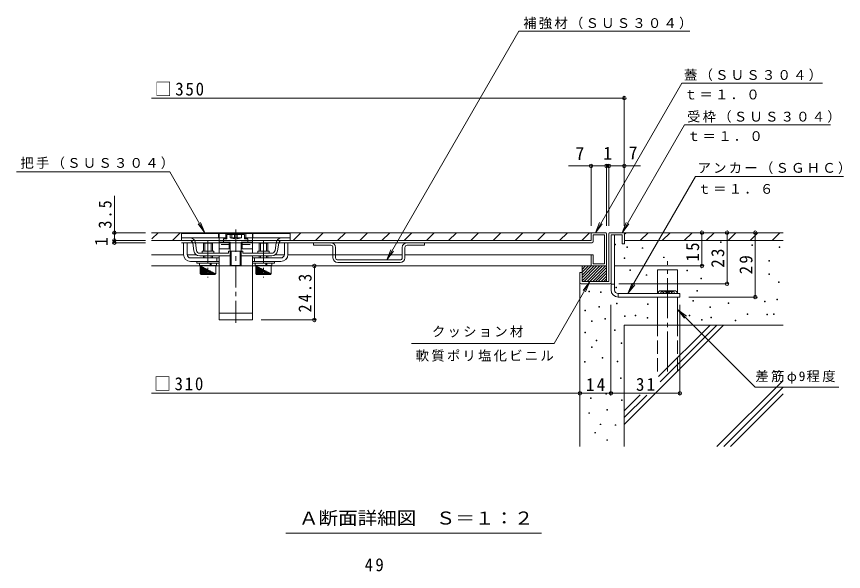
# Model space of a CAD drawing. Units: millimetres at full size; some dimension numbers follow another scale. Extents: x -369 to 356, y -273 to 262.
# Drawn here: x -16.7 to 355.7, y -21.3 to 228.4 of the extents above; entities that cross this region are included whole.
import ezdxf
from ezdxf.enums import TextEntityAlignment as Align

# ---------------------------------------------------------------- set-up
doc = ezdxf.new("R2010")
doc.units = ezdxf.units.MM
doc.header["$LTSCALE"] = 2
doc.header["$PDMODE"] = 32
doc.header["$PDSIZE"] = 1.6
for name, pattern in [('CHAIN1', [8, 5, -1, 1, -1]), ('CHAIN2', [12, 9, -1, 1, -1]), ('DASHED1', [1.8, 1.2, -0.6]), ('DASHED2', [3, 2, -1]), ('DASHED3', [4, 3, -1])]:
    doc.linetypes.add(name, pattern=pattern)
for name, color, linetype, lineweight in [('D-1', 2, 'Continuous', 9), ('D-2', 3, 'Continuous', 9), ('D-4', 7, 'Continuous', 9), ('D-5', 7, 'Continuous', 9), ('D-6', 7, 'Continuous', 9)]:
    doc.layers.add(name, color=color, linetype=linetype, lineweight=lineweight)
doc.styles.add('ＭＳ ゴシック', font='')
doc.styles.get('ＭＳ ゴシック').set_extended_font_data('MS Gothic')

msp = doc.modelspace()

# ---------------------------------------------------------------- linework, layer by layer
at = {"layer": 'D-1'}
for p, q in [((249.988, 130.643), (249.988, 109.143)), ((250.483, 131.143), (256.488, 131.143)), ((256.988, 130.643), (256.988, 126.143)), ((250.988, 130.143), (255.988, 130.143)), ((250.988, 108.643), (250.988, 130.143)), ((252.588, 105.355), (252.588, 130.143)), ((255.988, 130.143), (255.988, 126.143)), ((255.988, 126.143), (256.988, 126.143)), ((237.988, 109.491), (244.64, 116.143)), ((237.988, 115.855), (238.276, 116.143)), ((237.988, 113.309), (240.822, 116.143)), ((237.988, 112.037), (242.094, 116.143)), ((237.988, 110.764), (243.367, 116.143)), ((237.988, 116.143), (248.988, 116.143)), ((237.988, 113.143), (237.988, 116.143)), ((237.989, 114.584), (239.549, 116.143)), ((238.913, 109.143), (245.913, 116.143)), ((240.186, 109.143), (247.186, 116.143)), ((241.458, 109.143), (248.458, 116.143)), ((248.988, 109.143), (248.988, 116.143)), ((236.988, 108.643), (236.988, 113.143)), ((237.988, 113.143), (236.988, 113.143)), ((237.988, 113.143), (237.988, 109.143)), ((242.731, 109.143), (248.988, 115.4)), ((244.004, 109.143), (248.988, 114.127)), ((245.277, 109.143), (248.988, 112.854)), ((237.488, 108.143), (250.488, 108.143)), ((237.988, 109.143), (249.988, 109.143)), ((246.55, 109.143), (248.988, 111.581)), ((247.822, 109.143), (248.988, 110.309)), ((250.988, 108.637), (250.988, 105.355)), ((250.988, 107.955), (252.588, 107.955)), ((254.188, 103.755), (254.188, 102.155)), ((254.188, 103.755), (281.988, 103.755)), ((254.188, 102.155), (281.988, 102.155)), ((281.988, 102.155), (281.988, 103.755))]:
    msp.add_line(p, q, dxfattribs=at)
for centre, radius, start, end in [((250.488, 130.643), 0.5, 90, 180), ((256.488, 130.643), 0.5, 0, 90), ((237.488, 108.643), 0.5, 180, 270), ((250.488, 108.643), 0.5, 270, 0), ((254.188, 105.355), 3.2, 180, 270), ((254.188, 105.355), 1.6, 180, 270)]:
    msp.add_arc(centre, radius, start, end, dxfattribs=at)
at = {"layer": 'D-2'}
for p, q in [((248.488, 131.143), (44.019, 131.143)), ((44.254, 128.369), (47.028, 131.143)), ((53.528, 127.643), (57.028, 131.143)), ((74.238, 130.843), (74.238, 128.843)), ((77.488, 130.843), (77.488, 128.843)), ((78.188, 130.343), (77.988, 130.143)), ((85.788, 130.343), (78.188, 130.343)), ((79.438, 130.343), (79.438, 128.843)), ((80.223, 130.343), (80.223, 128.843)), ((81.388, 130.343), (81.388, 128.357)), ((82.588, 130.343), (82.588, 128.357)), ((84.538, 130.343), (84.538, 128.843)), ((85.788, 130.343), (85.988, 130.143)), ((86.488, 130.843), (86.488, 128.843)), ((89.738, 130.843), (89.738, 128.843)), ((106.488, 130.843), (89.738, 130.843)), ((106.488, 128.843), (106.488, 130.843)), ((107.847, 127.643), (111.347, 131.143)), ((117.847, 127.643), (121.347, 131.143)), ((127.847, 127.643), (131.347, 131.143)), ((137.847, 127.643), (141.347, 131.143)), ((147.847, 127.643), (151.347, 131.143)), ((157.847, 127.643), (161.347, 131.143)), ((167.847, 127.643), (171.347, 131.143)), ((177.847, 127.643), (181.347, 131.143)), ((187.847, 127.643), (191.347, 131.143)), ((197.847, 127.643), (201.347, 131.143)), ((207.847, 127.643), (211.347, 131.143)), ((217.847, 127.643), (221.347, 131.143)), ((227.847, 127.643), (231.347, 131.143)), ((237.847, 127.643), (241.347, 131.143)), ((241.988, 130.643), (241.988, 127.643)), ((248.988, 130.643), (248.988, 116.643)), ((237.829, 127.643), (44.019, 127.643)), ((74.238, 128.843), (57.488, 128.843)), ((57.488, 128.843), (57.488, 127.643)), ((57.488, 126.643), (236.415, 126.643)), ((58.488, 121.343), (58.488, 126.643)), ((60.088, 121.343), (60.088, 126.643)), ((77.988, 128.843), (74.488, 128.843)), ((74.488, 128.843), (74.488, 121.843)), ((74.488, 126.843), (76.488, 126.843)), ((76.488, 128.343), (76.488, 126.843)), ((77.988, 128.343), (76.488, 128.343)), ((79.488, 126.843), (76.488, 126.843)), ((77.988, 128.343), (77.988, 130.143)), ((79.03, 126.843), (79.03, 123.843)), ((79.438, 128.843), (81.388, 128.357)), ((79.438, 128.843), (81.388, 128.843)), ((79.488, 126.843), (79.488, 116.343)), ((84.538, 128.843), (82.588, 128.357)), ((82.588, 128.843), (84.538, 128.843)), ((84.488, 126.843), (87.488, 126.843)), ((84.946, 126.843), (84.946, 123.843)), ((85.988, 128.343), (85.988, 130.143)), ((87.488, 128.343), (85.988, 128.343)), ((87.488, 128.343), (87.488, 126.843)), ((89.488, 126.843), (87.488, 126.843)), ((89.488, 128.843), (89.488, 121.843)), ((106.488, 128.843), (89.738, 128.843)), ((103.888, 121.343), (103.888, 126.643)), ((105.488, 121.343), (105.488, 126.643)), ((106.488, 128.843), (106.488, 127.643)), ((116.988, 125.443), (116.988, 126.643)), ((166.988, 125.443), (166.988, 126.643)), ((242.488, 126.643), (236.415, 126.643)), ((241.988, 127.643), (237.829, 127.643)), ((247.988, 130.143), (242.988, 130.143)), ((242.988, 127.143), (242.988, 130.143)), ((247.988, 117.143), (247.988, 130.143)), ((62.631, 126.355), (63.116, 122.961)), ((64.304, 123.131), (63.819, 126.525)), ((67.487, 126.343), (67.487, 122.843)), ((71.488, 126.343), (67.487, 126.343)), ((68.088, 126.343), (68.088, 122.843)), ((70.887, 126.343), (70.887, 122.843)), ((71.488, 126.343), (71.488, 122.843)), ((74.488, 123.843), (79.488, 123.843)), ((89.488, 123.843), (84.488, 123.843)), ((92.488, 126.343), (92.488, 122.843)), ((92.488, 126.343), (96.488, 126.343)), ((93.088, 126.343), (93.088, 122.843)), ((95.888, 126.343), (95.888, 122.843)), ((96.488, 126.343), (96.488, 122.843)), ((99.672, 123.131), (100.157, 126.525)), ((101.344, 126.355), (100.86, 122.961)), ((124.788, 125.443), (116.988, 125.443)), ((125.788, 124.443), (125.788, 119.843)), ((126.988, 124.443), (126.988, 119.843)), ((156.988, 124.443), (156.988, 119.843)), ((158.188, 119.843), (158.188, 124.443)), ((159.188, 125.443), (166.988, 125.443)), ((58.488, 121.143), (44.019, 121.143)), ((64.223, 121.143), (60.088, 121.143)), ((61.688, 119.743), (74.488, 119.743)), ((65.789, 121.843), (78.788, 121.843)), ((79.488, 120.643), (65.789, 120.643)), ((66.888, 122.843), (66.888, 121.843)), ((66.888, 122.843), (72.088, 122.843)), ((67.487, 120.643), (67.487, 119.743)), ((68.088, 120.643), (68.088, 119.743)), ((70.887, 120.643), (70.887, 119.743)), ((71.488, 120.643), (71.488, 119.743)), ((72.088, 122.843), (72.088, 121.843)), ((73.488, 119.743), (73.488, 118.143)), ((74.488, 120.643), (74.488, 91.843)), ((78.788, 121.843), (78.788, 122.843)), ((85.188, 122.843), (78.788, 122.843)), ((79.288, 122.843), (79.988, 122.143)), ((84.488, 122.843), (79.488, 122.843)), ((79.488, 122.643), (79.488, 120.777)), ((79.988, 122.843), (79.988, 116.343)), ((79.988, 121.643), (79.988, 122.143)), ((84.688, 122.843), (83.988, 122.143)), ((83.988, 122.843), (83.988, 116.343)), ((83.988, 121.643), (83.988, 122.143)), ((84.488, 122.643), (84.488, 120.777)), ((98.187, 120.643), (84.488, 120.643)), ((85.188, 121.843), (85.188, 122.843)), ((98.187, 121.843), (85.188, 121.843)), ((89.488, 120.643), (89.488, 91.843)), ((89.488, 119.743), (102.288, 119.743)), ((90.488, 119.743), (90.488, 118.143)), ((91.888, 122.843), (91.888, 121.843)), ((97.088, 122.843), (91.888, 122.843)), ((92.488, 120.643), (92.488, 119.743)), ((93.088, 120.643), (93.088, 119.743)), ((95.888, 120.643), (95.888, 119.743)), ((96.488, 120.643), (96.488, 119.743)), ((97.088, 122.843), (97.088, 121.843)), ((103.888, 121.143), (99.752, 121.143)), ((156.988, 121.143), (105.481, 121.143)), ((240.481, 121.143), (158.188, 121.143)), ((241.988, 121.143), (240.481, 121.143)), ((241.988, 116.643), (241.988, 121.143)), ((241.988, 121.143), (242.988, 121.143)), ((216.738, 116.143), (44.019, 116.143)), ((61.688, 118.143), (74.488, 118.143)), ((64.488, 118.143), (64.488, 117.343)), ((74.488, 117.343), (64.488, 117.343)), ((65.688, 117.343), (65.688, 116.343)), ((73.288, 116.343), (65.688, 116.343)), ((66.288, 112.743), (66.288, 116.189)), ((66.688, 112.743), (66.688, 115.983)), ((67.088, 112.743), (67.088, 115.778)), ((67.488, 112.743), (67.488, 115.572)), ((70.488, 117.343), (70.488, 116.344)), ((70.988, 117.343), (70.988, 116.344)), ((72.988, 112.743), (72.988, 116.343)), ((73.288, 117.343), (73.288, 116.343)), ((89.488, 118.143), (102.288, 118.143)), ((89.488, 117.343), (99.488, 117.343)), ((90.688, 117.343), (90.688, 116.343)), ((91.288, 112.743), (91.288, 116.189)), ((91.688, 112.743), (91.688, 115.983)), ((92.088, 112.743), (92.088, 115.778)), ((92.488, 112.743), (92.488, 115.572)), ((95.487, 117.343), (95.487, 116.344)), ((95.988, 117.343), (95.988, 116.344)), ((99.488, 118.143), (99.488, 117.343)), ((127.988, 118.843), (155.988, 118.843)), ((155.988, 117.643), (127.988, 117.643)), ((242.488, 116.143), (216.738, 116.143)), ((242.488, 116.143), (248.458, 116.143)), ((65.988, 112.743), (72.988, 112.743)), ((72.588, 112.343), (66.388, 112.343)), ((67.888, 112.743), (67.888, 115.366)), ((68.288, 112.743), (68.288, 115.161)), ((68.688, 112.743), (68.688, 114.955)), ((69.088, 112.743), (69.088, 114.749)), ((69.888, 112.743), (69.888, 114.338)), ((70.288, 112.743), (70.288, 114.132)), ((70.688, 112.743), (70.688, 113.926)), ((71.088, 112.743), (71.088, 113.721)), ((71.488, 112.743), (71.488, 113.515)), ((71.888, 112.743), (71.888, 113.309)), ((72.288, 112.743), (72.288, 113.103)), ((72.588, 112.343), (72.988, 112.743)), ((72.688, 112.743), (72.688, 112.898)), ((90.988, 112.743), (97.988, 112.743)), ((97.588, 112.343), (91.388, 112.343)), ((92.888, 112.743), (92.888, 115.366)), ((93.288, 112.743), (93.288, 115.161)), ((93.688, 112.743), (93.688, 114.955)), ((94.088, 112.743), (94.088, 114.749)), ((94.888, 112.743), (94.888, 114.338)), ((95.288, 112.743), (95.288, 114.132)), ((95.688, 112.743), (95.688, 113.926)), ((96.088, 112.743), (96.088, 113.721)), ((96.488, 112.743), (96.488, 113.515)), ((96.888, 112.743), (96.888, 113.309)), ((97.288, 112.743), (97.288, 113.103)), ((97.688, 112.743), (97.688, 112.898)), ((74.488, 94.843), (89.488, 94.843)), ((89.488, 91.843), (74.488, 91.843))]:
    msp.add_line(p, q, dxfattribs=at)
at = {"layer": 'D-2', "linetype": 'CHAIN1'}
for p, q in [((81.988, 132.507), (81.988, 89.935)), ((69.488, 127.246), (69.488, 110.922)), ((94.488, 127.246), (94.488, 110.922))]:
    msp.add_line(p, q, dxfattribs=at)
at = {"layer": 'D-2', "linetype": 'DASHED1'}
msp.add_line((81.388, 128.843), (82.588, 128.843), dxfattribs=at)
at = {"layer": 'D-2', "linetype": 'DASHED2'}
for p, q in [((79.488, 125.843), (74.488, 125.843)), ((84.488, 125.843), (89.488, 125.843))]:
    msp.add_line(p, q, dxfattribs=at)
at = {"layer": 'D-2'}
for points in [[(74.238, 130.843), (57.488, 130.843), (57.488, 128.843)], [(89.488, 130.843), (74.488, 130.843), (74.488, 128.843)], [(89.488, 130.843), (89.488, 128.843), (85.988, 128.843)], [(84.488, 126.843), (84.488, 116.343), (79.488, 116.343)], [(247.988, 117.143), (242.988, 117.143), (242.988, 121.143)], [(66.388, 112.343), (65.988, 112.743), (65.988, 116.343)], [(98.288, 117.343), (98.288, 116.343), (90.688, 116.343)], [(91.388, 112.343), (90.988, 112.743), (90.988, 116.343)], [(97.588, 112.343), (97.988, 112.743), (97.988, 116.343)]]:
    msp.add_lwpolyline(points, dxfattribs=at)
for centre, radius, start, end in [((242.488, 130.643), 0.5, 90, 180), ((248.488, 130.643), 0.5, 0, 90), ((61.146, 126.143), 2.7, 8.13051, 90), ((61.146, 126.143), 1.5, 8.13051, 90), ((102.829, 126.143), 2.7, 90, 171.86949), ((102.829, 126.143), 1.5, 90, 171.86949), ((124.788, 124.443), 2.2, 0, 90), ((159.188, 124.443), 2.2, 90, 180), ((242.488, 127.143), 0.5, 270, 0), ((65.789, 123.343), 2.7, 188.13051, 270), ((65.789, 123.343), 1.5, 188.13051, 270), ((98.187, 123.343), 1.5, 270, 351.86949), ((98.187, 123.343), 2.7, 270, 351.86949), ((124.788, 124.443), 1, 0, 90), ((159.188, 124.443), 1, 90, 180), ((61.688, 121.343), 3.2, 180, 270), ((61.688, 121.343), 1.6, 180, 270), ((78.988, 121.643), 1, 270, 0), ((84.988, 121.643), 1, 180, 270), ((102.288, 121.343), 1.6, 270, 0), ((102.288, 121.343), 3.2, 270, 0), ((127.988, 119.843), 2.2, 180, 270), ((127.988, 119.843), 1, 180, 270), ((155.988, 119.843), 1, 270, 0), ((155.988, 119.843), 2.2, 270, 0), ((242.488, 116.643), 0.5, 180, 270), ((248.488, 116.643), 0.5, 270, 0)]:
    msp.add_arc(centre, radius, start, end, dxfattribs=at)
at = {"layer": 'D-4'}
for p, q in [((44.019, 191.728), (256.98, 191.728)), ((256.98, 134.26), (256.98, 192.328)), ((241.98, 161.201), (231.877, 161.201)), ((241.98, 134.26), (241.98, 161.801)), ((241.98, 161.801), (241.98, 134.26)), ((248.98, 134.26), (248.98, 161.801)), ((249.98, 134.26), (249.98, 161.801)), ((27.329, 147.702), (27.329, 127.643)), ((26.729, 131.143), (41.354, 131.143)), ((291.944, 131.143), (291.944, 116.143)), ((303.247, 131.143), (303.247, 108.143)), ((315.963, 131.143), (315.963, 102.155)), ((26.729, 127.643), (41.354, 127.643)), ((26.729, 126.643), (41.354, 126.643)), ((27.329, 127.643), (27.329, 126.643)), ((117.388, 116.143), (117.388, 91.843)), ((292.544, 116.143), (252.491, 116.143)), ((303.847, 108.143), (254.488, 108.143)), ((316.563, 102.155), (285.988, 102.155)), ((250.98, 98.685), (250.98, 58.256)), ((281.988, 98.685), (281.988, 58.256)), ((117.988, 91.843), (93.488, 91.843)), ((236.988, 58.856), (44.019, 58.856)), ((250.98, 58.856), (236.988, 58.856)), ((281.988, 58.856), (250.98, 58.856))]:
    msp.add_line(p, q, dxfattribs=at)
msp.add_lwpolyline([(241.98, 161.201), (248.98, 161.201), (249.98, 161.201), (256.98, 161.201), (264.322, 161.201)], dxfattribs=at)
for p in [(256.98, 191.728), (241.98, 161.201), (241.98, 161.201), (248.98, 161.201), (249.98, 161.201), (256.98, 161.201), (27.329, 131.143), (291.944, 131.143), (303.247, 131.143), (315.963, 131.143), (27.329, 127.643), (27.329, 126.643), (117.388, 116.143), (291.944, 116.143), (303.247, 108.143), (315.963, 102.155), (117.388, 91.843), (236.988, 58.856), (250.98, 58.856), (281.988, 58.856)]:
    msp.add_point(p, dxfattribs=at)
at = {"layer": 'D-5'}
for p, q in [((209.464, 221.882), (149.975, 118.843)), ((209.464, 221.882), (286.464, 221.882)), ((282.831, 198.482), (243.953, 131.143)), ((282.831, 198.482), (346.239, 198.482)), ((284.02, 179.745), (255.96, 131.143)), ((284.02, 179.745), (349.887, 179.745)), ((-16.726, 158.455), (52.274, 158.455)), ((52.274, 158.455), (68.043, 131.143)), ((289, 156.41), (258.6, 103.755)), ((289, 156.41), (355.67, 156.41)), ((68.043, 131.143), (64.999, 135.11)), ((68.043, 131.143), (66.129, 135.763)), ((243.953, 131.143), (245.866, 135.763)), ((243.953, 131.143), (246.997, 135.11)), ((255.96, 131.143), (257.873, 135.763)), ((255.96, 131.143), (259.004, 135.11)), ((149.975, 118.843), (151.888, 123.463)), ((149.975, 118.843), (153.019, 122.81)), ((241.452, 109.143), (238.409, 105.177)), ((241.452, 109.143), (239.539, 104.524)), ((258.6, 103.755), (260.513, 108.375)), ((258.6, 103.755), (261.644, 107.722)), ((280.98, 96.581), (284.024, 92.614)), ((280.98, 96.581), (284.947, 93.537)), ((104.481, -4.168), (219.723, -4.168))]:
    msp.add_line(p, q, dxfattribs=at)
for points in [[(241.452, 109.143), (225.319, 81.2), (161.168, 81.2)], [(280.98, 96.581), (315.909, 61.652), (353.574, 61.652)]]:
    msp.add_lwpolyline(points, dxfattribs=at)
at = {"layer": 'D-6', "color": 6, "lineweight": 5}
for p, q in [((328.503, 131.143), (256.488, 131.143)), ((256.98, 130.346), (257.777, 131.143)), ((264.177, 127.643), (267.677, 131.143)), ((274.076, 127.643), (277.576, 131.143)), ((283.975, 127.643), (287.476, 131.143)), ((293.875, 127.643), (297.375, 131.143)), ((303.774, 127.643), (307.275, 131.143)), ((313.674, 127.643), (317.174, 131.143)), ((323.573, 127.643), (327.073, 131.143)), ((328.503, 127.643), (256.98, 127.643)), ((271.98, 114.411), (280.98, 114.411)), ((271.98, 103.755), (271.98, 114.411)), ((280.98, 103.755), (280.98, 114.411)), ((236.988, 108.643), (236.988, 34.855)), ((271.98, 89.555), (271.98, 102.155)), ((280.98, 89.555), (280.98, 102.155)), ((256.98, 89.555), (256.98, 34.855)), ((301.689, 89.555), (256.98, 44.846)), ((328.503, 89.555), (256.98, 89.555)), ((295.569, 89.555), (272.379, 66.365)), ((298.629, 89.555), (273.102, 64.028)), ((328.503, 64.656), (298.702, 34.855)), ((328.503, 61.596), (301.762, 34.855)), ((264.17, 58.156), (256.98, 50.966)), ((267.074, 58), (256.98, 47.906)), ((328.503, 58.536), (304.822, 34.855))]:
    msp.add_line(p, q, dxfattribs=at)
at = {"layer": 'D-6', "color": 6, "linetype": 'CHAIN2', "lineweight": 5}
msp.add_line((276.48, 68.612), (276.48, 118.288), dxfattribs=at)
at = {"layer": 'D-6', "color": 6, "linetype": 'DASHED3', "lineweight": 5}
for p, q in [((271.98, 68.612), (271.98, 89.555)), ((280.98, 68.612), (280.98, 89.555))]:
    msp.add_line(p, q, dxfattribs=at)
at = {"layer": 'D-6'}
for points in [[(300.228, 126.778), (300.228, 127.078), (300.528, 127.078), (300.528, 126.778)], [(252.767, 125.61), (252.767, 125.911), (253.067, 125.911), (253.067, 125.61)], [(258.082, 124.506), (258.082, 124.806), (258.382, 124.806), (258.382, 124.506)], [(314.447, 125.397), (314.447, 125.697), (314.747, 125.697), (314.747, 125.397)], [(326.679, 124.491), (326.679, 124.791), (326.979, 124.791), (326.979, 124.491)], [(256.839, 119.537), (256.839, 119.837), (257.139, 119.837), (257.139, 119.537)], [(322.082, 118.345), (322.082, 118.645), (322.382, 118.645), (322.382, 118.345)], [(259.531, 114.153), (259.531, 114.453), (259.831, 114.453), (259.831, 114.153)], [(285.082, 113.93), (285.082, 114.23), (285.382, 114.23), (285.382, 113.93)], [(322.082, 112.252), (322.082, 112.552), (322.382, 112.552), (322.382, 112.252)], [(291.44, 110.398), (291.44, 110.698), (291.74, 110.698), (291.74, 110.398)], [(326.409, 108.72), (326.409, 109.02), (326.709, 109.02), (326.709, 108.72)], [(240.93, 104.534), (240.93, 104.834), (241.23, 104.834), (241.23, 104.534)], [(246.254, 104.287), (246.254, 104.587), (246.554, 104.587), (246.554, 104.287)], [(253.11, 106.311), (253.11, 106.611), (253.41, 106.611), (253.41, 106.311)], [(289.586, 104.834), (289.586, 105.134), (289.886, 105.134), (289.886, 104.834)], [(287.784, 100.259), (287.784, 100.559), (288.084, 100.559), (288.084, 100.259)], [(325.615, 100.861), (325.615, 101.161), (325.915, 101.161), (325.915, 100.861)], [(245.449, 97.615), (245.449, 97.915), (245.749, 97.915), (245.749, 97.615)], [(253.524, 99.064), (253.524, 99.364), (253.824, 99.364), (253.824, 99.064)], [(267.365, 98.737), (267.365, 99.037), (267.665, 99.037), (267.665, 98.737)], [(295.503, 97.505), (295.503, 97.805), (295.802, 97.805), (295.802, 97.505)], [(303.715, 99.271), (303.715, 99.571), (304.015, 99.571), (304.015, 99.271)], [(320.051, 100.066), (320.051, 100.366), (320.351, 100.366), (320.351, 100.066)], [(239.136, 95.976), (239.136, 96.276), (239.436, 96.276), (239.436, 95.976)], [(257.044, 93.473), (257.044, 93.773), (257.344, 93.773), (257.344, 93.473)], [(261.843, 93.767), (261.843, 94.067), (262.143, 94.067), (262.143, 93.767)], [(286.142, 93.708), (286.142, 94.008), (286.442, 94.008), (286.442, 93.708)], [(295.944, 92.825), (295.944, 93.125), (296.244, 93.125), (296.244, 92.825)], [(312.369, 94.326), (312.369, 94.626), (312.669, 94.626), (312.669, 94.326)], [(321.199, 94.149), (321.199, 94.449), (321.499, 94.449), (321.499, 94.149)], [(324.202, 94.326), (324.202, 94.626), (324.502, 94.626), (324.502, 94.326)], [(242.136, 91.196), (242.136, 91.496), (242.436, 91.496), (242.436, 91.196)], [(248.141, 92.231), (248.141, 92.531), (248.441, 92.531), (248.441, 92.231)], [(267.227, 92.663), (267.227, 92.963), (267.527, 92.963), (267.527, 92.663)], [(291.798, 91.697), (291.798, 91.997), (292.098, 91.997), (292.098, 91.697)], [(306.914, 91.489), (306.914, 91.79), (307.214, 91.79), (307.214, 91.489)], [(239.274, 86.037), (239.274, 86.337), (239.574, 86.337), (239.574, 86.037)], [(252.489, 87.054), (252.489, 87.354), (252.789, 87.354), (252.789, 87.054)], [(244.322, 82.476), (244.322, 82.776), (244.621, 82.776), (244.621, 82.476)], [(242.172, 79.411), (242.172, 79.711), (242.472, 79.711), (242.472, 79.411)], [(255.503, 81.234), (255.503, 81.534), (255.803, 81.534), (255.803, 81.234)], [(247.004, 74.717), (247.004, 75.017), (247.304, 75.017), (247.304, 74.717)], [(238.998, 72.923), (238.998, 73.223), (239.297, 73.223), (239.297, 72.923)], [(253.768, 73.061), (253.768, 73.361), (254.068, 73.361), (254.068, 73.061)], [(255.286, 65.538), (255.286, 65.838), (255.586, 65.838), (255.586, 65.538)], [(241.802, 56.49), (241.802, 56.79), (242.102, 56.79), (242.102, 56.49)], [(248.658, 58.514), (248.658, 58.814), (248.958, 58.814), (248.958, 58.514)], [(255.744, 55.661), (255.744, 55.961), (256.044, 55.961), (256.044, 55.661)], [(249.072, 51.267), (249.072, 51.567), (249.372, 51.567), (249.372, 51.267)]]:
    msp.add_lwpolyline(points, close=True, dxfattribs=at)
for points in [[(265.03, 123.976), (265.03, 124.276), (265.33, 124.276), (265.33, 123.976)], [(274.567, 119.804), (274.567, 120.104), (274.867, 120.104), (274.867, 119.804)], [(266.818, 111.856), (266.818, 112.156), (267.118, 112.156), (267.118, 111.856)], [(240.997, 49.818), (240.997, 50.118), (241.297, 50.118), (241.297, 49.818)], [(246.154, 44.7), (246.154, 45), (246.454, 45), (246.454, 44.7)], [(243.77, 40.925), (243.77, 41.225), (244.07, 41.225), (244.07, 40.925)], [(252.91, 44.302), (252.91, 44.602), (253.21, 44.602), (253.21, 44.302)], [(249.135, 37.547), (249.135, 37.847), (249.435, 37.847), (249.435, 37.547)]]:
    msp.add_lwpolyline(points, dxfattribs=at)
at = {"layer": 'D-6', "color": 6, "lineweight": 5}
for centre in [(273.366, 103.755), (274.612, 103.755), (275.857, 103.755), (277.102, 103.755), (278.348, 103.755), (279.593, 103.755)]:
    msp.add_arc(centre, 1.245, 0, 180, dxfattribs=at)

# ---------------------------------------------------------------- texts
at = {"layer": 'D-4', "color": 2, "style": 'ＭＳ ゴシック'}
for s, p in [('7', (234.976, 162.064)), ('1', (247.48, 162.201)), ('7', (258.934, 162.423))]:
    msp.add_text(s, height=5.865, dxfattribs=at).set_placement(p, align=Align.BOTTOM_LEFT)
msp.add_text('1', height=5.865, rotation=90, dxfattribs=at).set_placement((26.129, 125.135), align=Align.BOTTOM_LEFT)
at = {"layer": 'D-4', "color": 2, "char_height": 5.865, "attachment_point": 7, "style": 'ＭＳ ゴシック'}
for s, insert in [('\\T1.21;\\W0.95;□350', (45.561, 192.728)), ('\\T1.21;\\W0.95;□310', (45.234, 60.056)), ('\\T1.27;\\W0.95;14', (239.734, 59.856)), ('\\T1.27;\\W0.95;31', (262.234, 59.856)), ('\\T1.27;\\W0.95;49', (140.061, -21.349))]:
    msp.add_mtext(s, dxfattribs=dict(at, insert=insert))
at = {"layer": 'D-4', "color": 2, "char_height": 5.865, "attachment_point": 7, "rotation": 90, "style": 'ＭＳ ゴシック'}
for s, insert in [('\\T1.27;\\W0.9;3.5', (26.129, 132.985)), ('\\T1.27;\\W0.95;15', (290.744, 118.124)), ('\\T1.27;\\W0.95;23', (302.047, 115.393)), ('\\T1.27;\\W0.95;29', (314.763, 112.399)), ('\\T1.28;\\W0.9;24.3', (116.188, 95.243))]:
    msp.add_mtext(s, dxfattribs=dict(at, insert=insert))
at = {"layer": 'D-5', "color": 2, "style": 'ＭＳ ゴシック', "width": 1.1}
msp.add_text('Ａ断面詳細図\u3000Ｓ＝１：２', height=5.865, dxfattribs=at).set_placement((110.479, -2.005), align=Align.BOTTOM_LEFT)
at = {"layer": 'D-5', "char_height": 4.399, "attachment_point": 7, "style": 'ＭＳ ゴシック'}
for s, insert in [('\\T1.17;補強材（ＳＵＳ３０４）', (211.45, 222.711)), ('\\T1.17;蓋（ＳＵＳ３０４）', (283.845, 199.354)), ('\\T1.17;ｔ＝１．０', (283.845, 191.064)), ('\\T1.17;受枠（ＳＵＳ３０４）', (285.243, 180.598)), ('\\T1.17;ｔ＝１．０', (285.243, 172.328)), ('\\T1.17;把手（ＳＵＳ３０４）', (-14.964, 159.764)), ('\\T1.17;アンカー（ＳＧＨＣ）', (289.994, 157.535)), ('\\T1.17;ｔ＝１．６', (289.994, 148.567)), ('\\T1.17;クッション材', (170.353, 83.98)), ('\\T1.17;軟質ポリ塩化ビニル', (163.047, 73.083)), ('\\T1.18;差筋φ9程度', (315.997, 63.145))]:
    msp.add_mtext(s, dxfattribs=dict(at, insert=insert))

doc.saveas('drawing.dxf')
